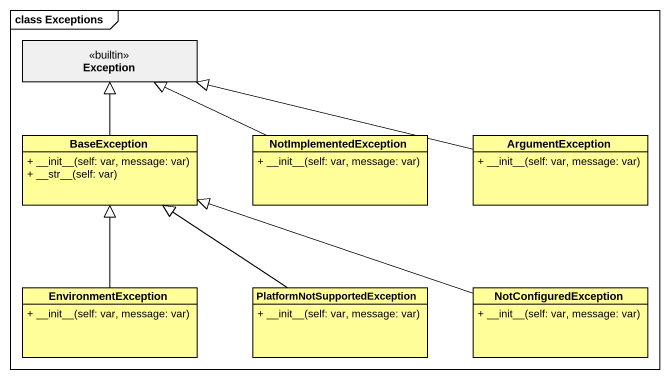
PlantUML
@startuml
mainframe class Exceptions
hide circle
hide empty members
skinparam classAttributeIconSize 0
class "Exception" as Exception_ <<builtin>> #F0F0F0
class BaseException #FFFE99 {
  + ~__init~__(self: var, message: var)
  + ~__str~__(self: var)
}
class NotImplementedException #FFFE99 {
  + ~__init~__(self: var, message: var)
}
class ArgumentException #FFFE99 {
  + ~__init~__(self: var, message: var)
}
class EnvironmentException #FFFE99 {
  + ~__init~__(self: var, message: var)
}
class "PlatformNotSupportedException" as PlatformNotSupportedExceptio #FFFE99 {
  + ~__init~__(self: var, message: var)
}
class NotConfiguredException #FFFE99 {
  + ~__init~__(self: var, message: var)
}
BaseException -up-|> Exception_
NotImplementedException -left-|> Exception_
ArgumentException -left-|> Exception_
EnvironmentException -up-|> BaseException
PlatformNotSupportedExceptio -up-|> BaseException
NotConfiguredException -left-|> BaseException
@enduml
